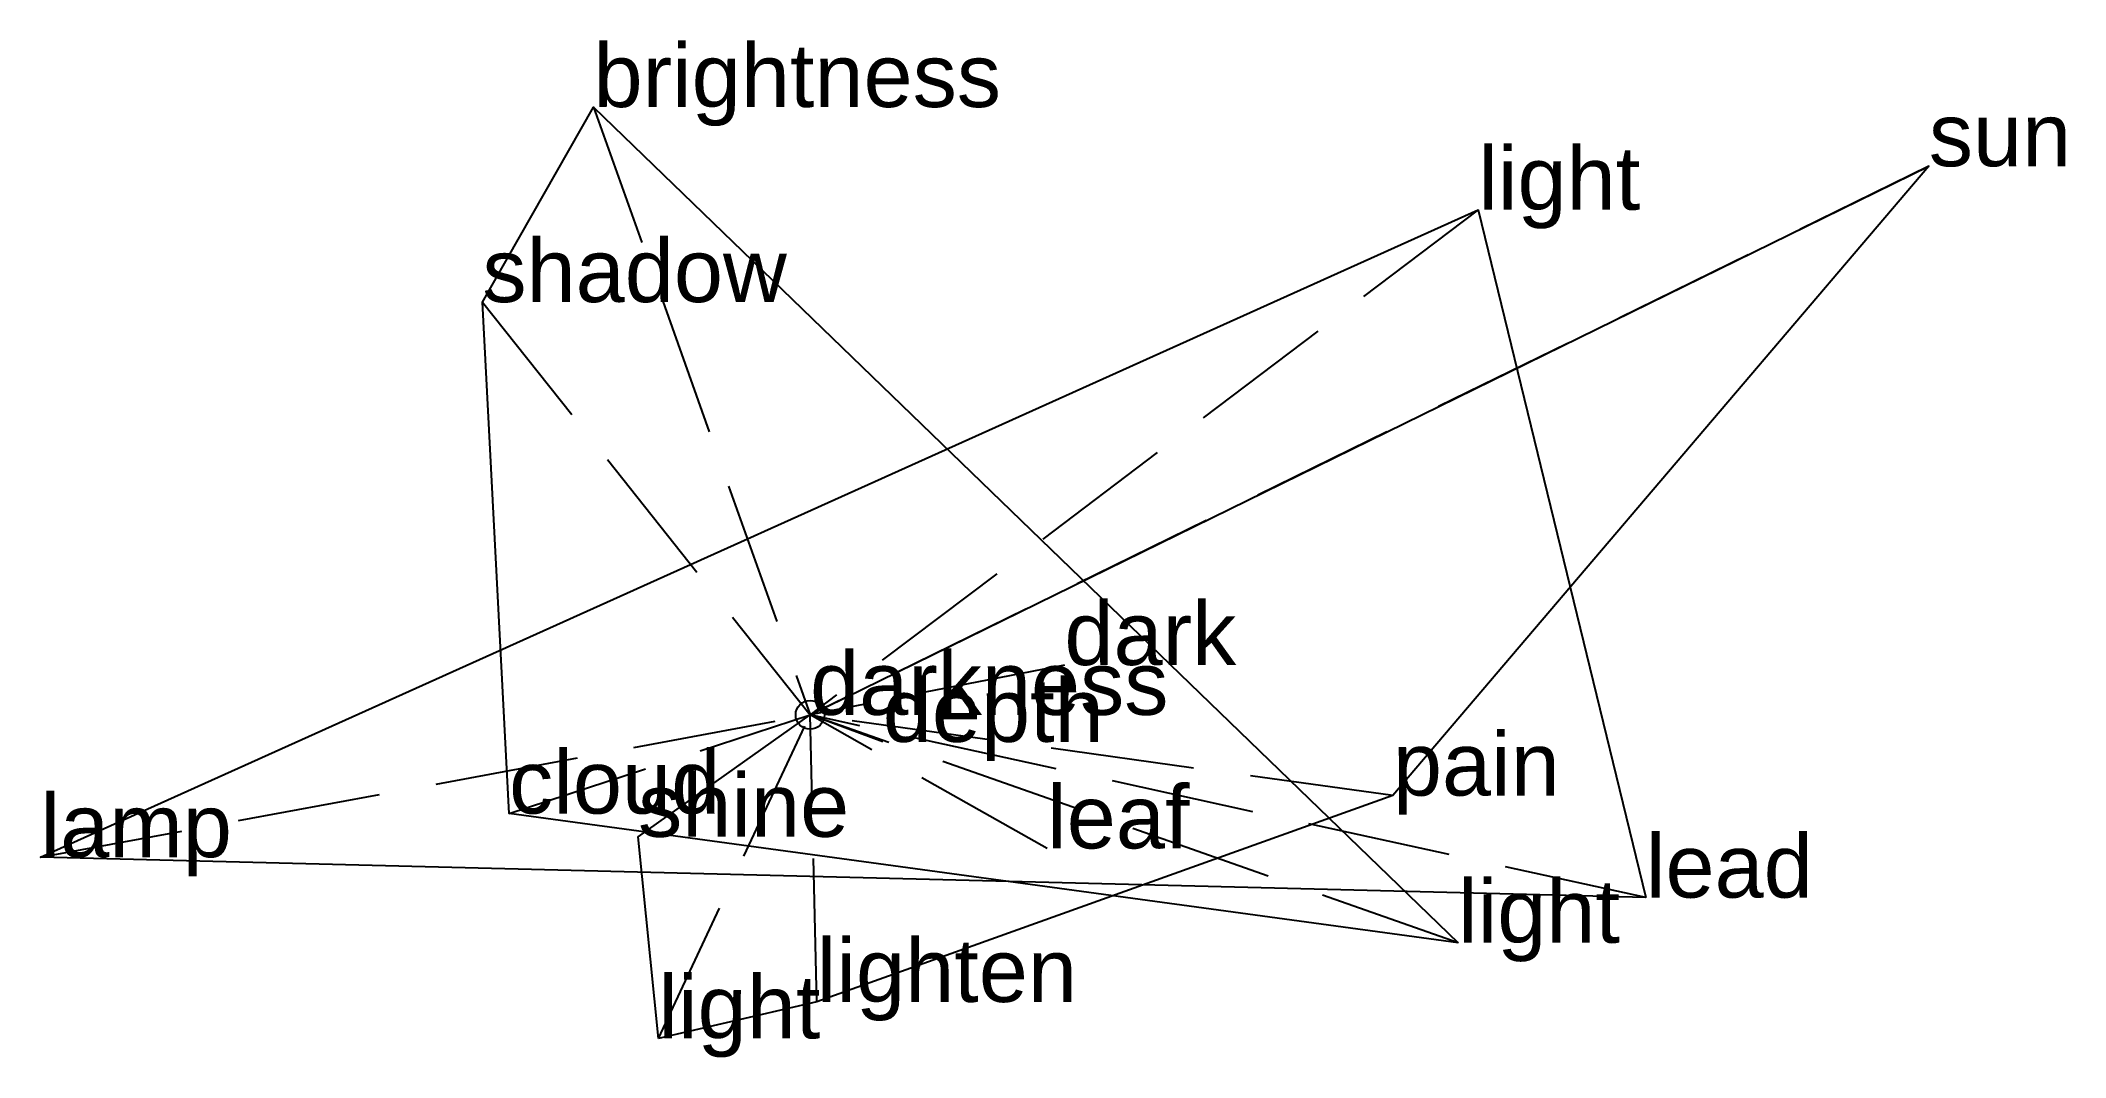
# Model space of a CAD drawing. Extents: x -1.34 to 2.18, y -0.6 to 1.17.
import ezdxf

# ---------------------------------------------------------------- set-up
doc = ezdxf.new("R2010")
doc.units = 0
doc.linetypes.add('DASHED2', pattern=[0.3, 0.25, -0.05])
for name, color, linetype in [('TEXT_nt', 1, 'CONTINUOUS'), ('TEXT_ot', 1, 'CONTINUOUS'), ('TEXT_q', 1, 'CONTINUOUS')]:
    doc.layers.add(name, color=color, linetype=linetype)
doc.styles.get("Standard").update_dxf_attribs({"font": 'arial.ttf'})

# ---------------------------------------------------------------- blocks, each defined once
blk = doc.blocks.new('ot-darkness')
at = {"layer": 'LINES_ot', "linetype": 'DASHED2'}
for p in [(-0.3767, 1.0576), (-0.5701, 0.7182), (0.4425, 0.0867), (-0.5236, -0.1718), (0, 0), (1.1273, -0.3966)]:
    blk.add_line(p, (0, 0), dxfattribs=at)
at = {"layer": 'ORIGIN_ot'}
blk.add_circle((0, 0), 0.025, dxfattribs=at)
at = {"layer": 'TEXT_ot'}
for s, p in [('brightness', (-0.3767, 1.0576)), ('shadow', (-0.5701, 0.7182)), ('dark', (0.4425, 0.0867)), ('darkness', (0, 0)), ('cloud', (-0.5236, -0.1718)), ('light', (1.1273, -0.3966))]:
    blk.add_text(s, height=0.11, dxfattribs=at).set_placement(p)
blk = doc.blocks.new('nt-darkness')
at = {"layer": 'LINES_nt', "linetype": 'DASHED2'}
for p in [(1.9464, 0.9546), (-0.2992, -0.2122), (-0.2639, -0.563), (0, 0), (0.0117, -0.4996), (1.014, -0.1405)]:
    blk.add_line(p, (0, 0), dxfattribs=at)
at = {"layer": 'ORIGIN_nt'}
blk.add_circle((0, 0), 0.025, dxfattribs=at)
at = {"layer": 'TEXT_nt'}
for s, p in [('sun', (1.9464, 0.9546)), ('darkness', (0, 0)), ('pain', (1.014, -0.1405)), ('shine', (-0.2992, -0.2122)), ('lighten', (0.0117, -0.4996)), ('light', (-0.2639, -0.563))]:
    blk.add_text(s, height=0.11, dxfattribs=at).set_placement(p)
blk = doc.blocks.new('q-darkness')
at = {"layer": 'LINES_q', "linetype": 'DASHED2'}
for p in [(1.1625, 0.8789), (-1.3388, -0.2477), (0, 0), (0.1265, -0.047), (0.4124, -0.2324), (1.4541, -0.318)]:
    blk.add_line(p, (0, 0), dxfattribs=at)
at = {"layer": 'ORIGIN_q'}
blk.add_circle((0, 0), 0.025, dxfattribs=at)
at = {"layer": 'TEXT_q'}
for s, p in [('light', (1.1625, 0.8789)), ('darkness', (0, 0)), ('depth', (0.1265, -0.047)), ('lamp', (-1.3388, -0.2477)), ('leaf', (0.4124, -0.2324)), ('lead', (1.4541, -0.318))]:
    blk.add_text(s, height=0.11, dxfattribs=at).set_placement(p)

msp = doc.modelspace()

# ---------------------------------------------------------------- linework, layer by layer
at = {"layer": 'OUTLINE_nt', "linetype": 'CONTINUOUS'}
msp.add_polyline3d([(-0.2639, -0.563, 0), (-0.2992, -0.2122, 0), (0, 0, 0), (1.9464, 0.9546, 0), (1.014, -0.1405, 0), (0.0117, -0.4996, 0), (-0.2639, -0.563, 0)], close=True, dxfattribs=at)
at = {"layer": 'OUTLINE_ot', "linetype": 'CONTINUOUS'}
msp.add_polyline3d([(1.1273, -0.3966, 0), (-0.5236, -0.1718, 0), (-0.5701, 0.7182, 0), (-0.3767, 1.0576, 0), (1.1273, -0.3966, 0)], close=True, dxfattribs=at)
at = {"layer": 'OUTLINE_q', "linetype": 'CONTINUOUS'}
msp.add_polyline3d([(1.4541, -0.318, 0), (-1.3388, -0.2477, 0), (1.1625, 0.8789, 0), (1.4541, -0.318, 0)], close=True, dxfattribs=at)

# ---------------------------------------------------------------- block references
for name in ['ot-darkness', 'nt-darkness', 'q-darkness']:
    msp.add_blockref(name, (0, 0))

doc.saveas('drawing.dxf')
